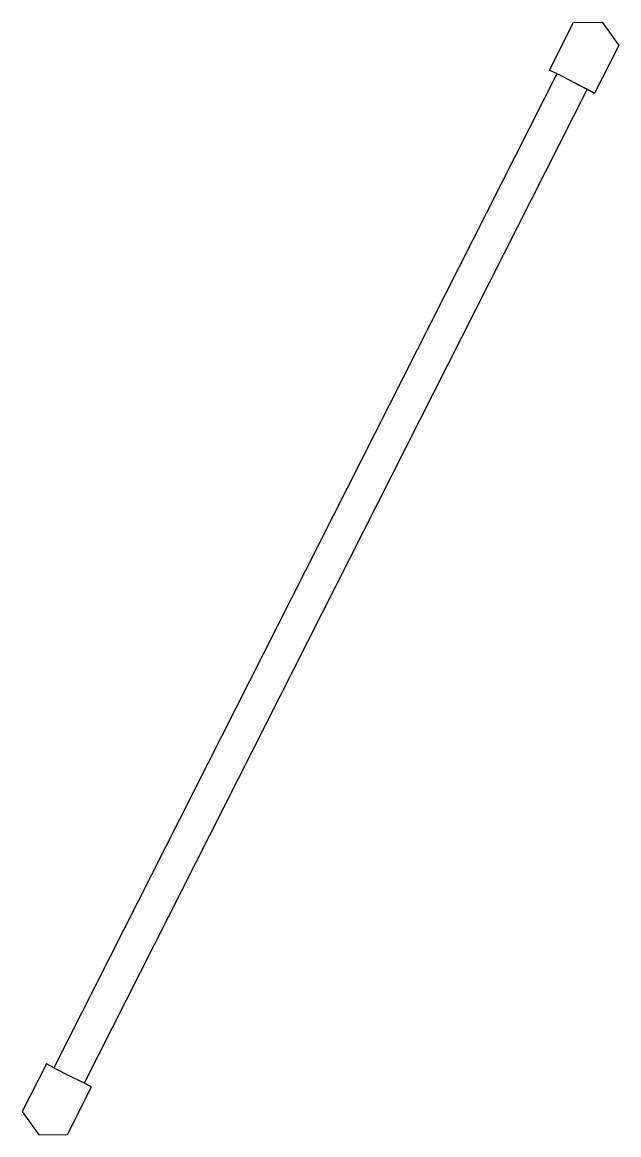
# Model space of a CAD drawing. Header units: millimetres. Extents: x -44 to 804, y -40 to 1541.
import ezdxf

# ---------------------------------------------------------------- set-up
doc = ezdxf.new("R2010")
doc.units = ezdxf.units.MM

# ---------------------------------------------------------------- blocks, each defined once
blk = doc.blocks.new('Endon 2D Cross Brace 1.7 Metre D')
at = {"color": 0, "extrusion": (0, 1, -1.83691e-16)}
for p, q in [((705.7, 1472.5), (740, 1540.1)), ((740, 1540.1), (780.5, 1540.5)), ((780.5, 1540.5), (804.2, 1507.6)), ((804.2, 1507.6), (769.9, 1440)), ((718.5, 1466.1), (705.7, 1472.5)), ((716.2, 1467.2), (1, 55.5)), ((737.8, 1456.2), (718.5, 1466.1)), ((737.8, 1456.2), (757.2, 1446.4)), ((759.4, 1445.3), (44.2, 33.7)), ((769.9, 1440), (757.2, 1446.4)), ((-9.5, 60.9), (-43.8, -6.7)), ((3.2, 54.4), (-9.5, 60.9)), ((3.2, 54.4), (22.6, 44.6)), ((22.6, 44.6), (42, 34.8)), ((54.7, 28.3), (42, 34.8)), ((20.5, -39.3), (54.7, 28.3)), ((-43.8, -6.7), (-20.1, -39.7)), ((-20.1, -39.7), (20.5, -39.3))]:
    blk.add_line(p, q, dxfattribs=at)
at = {"color": 0}
blk.add_line((737.8, 1456.2), (769.9, 1440, -21.7), dxfattribs=at)

msp = doc.modelspace()

# ---------------------------------------------------------------- block references
msp.add_blockref('Endon 2D Cross Brace 1.7 Metre D', (0, 0))

doc.saveas('drawing.dxf')
